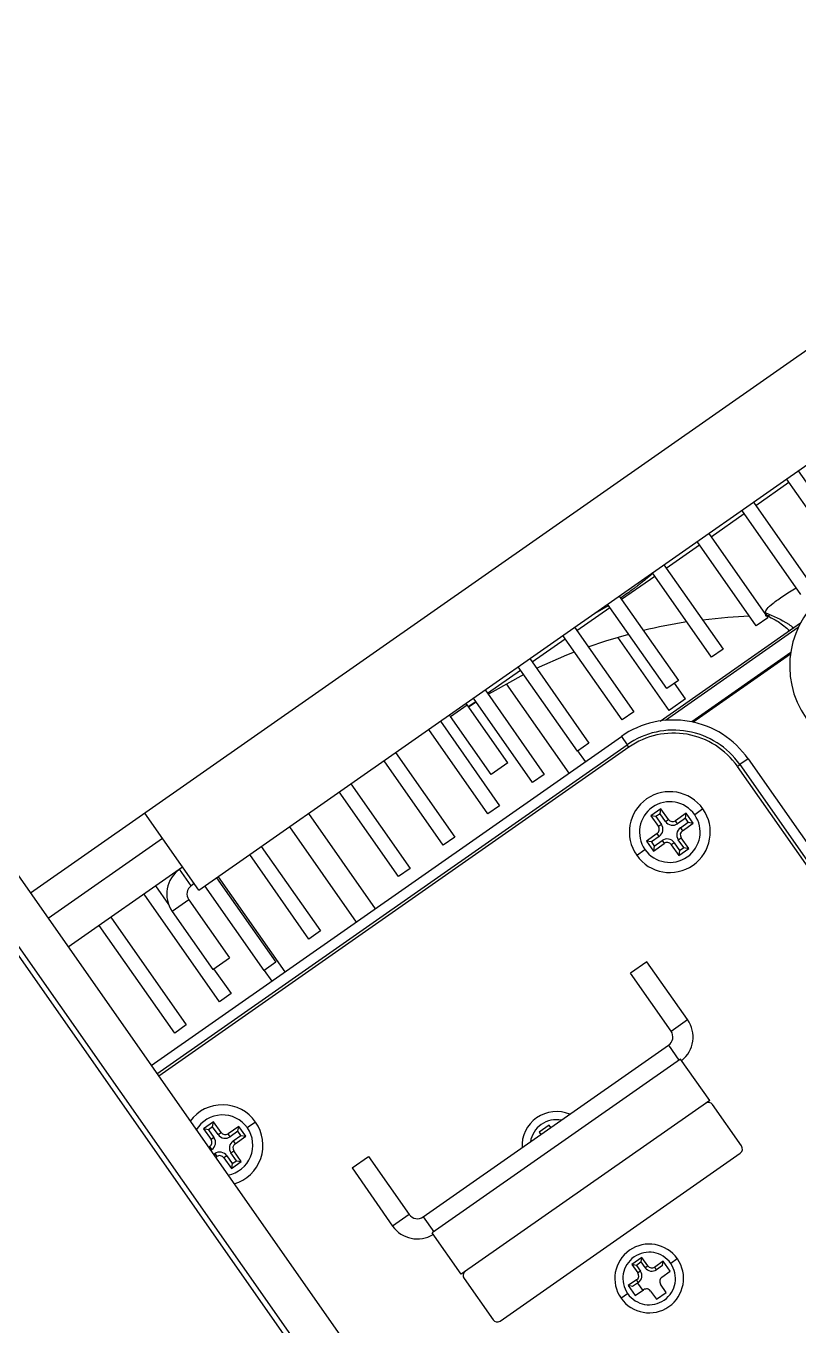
# Model space of a CAD drawing. Header units: millimetres. Extents: x 152904052 to 153933663, y 538271515 to 539240469.
# Drawn here: x 153459644.4 to 153459720.8, y 538574675.4 to 538574804 of the extents above; entities that cross this region are included whole.
import ezdxf

# ---------------------------------------------------------------- set-up
doc = ezdxf.new("R2010")
doc.units = ezdxf.units.MM
doc.layers.add('POWR', color=5, linetype='Continuous')

msp = doc.modelspace()

# ---------------------------------------------------------------- linework, layer by layer
at = {"layer": 'POWR', "color": 7}
for p, q in [((153459954.25, 538574934.92), (153459644.82, 538574718.25)), ((153459661.46, 538574718.54), (153459882.63, 538574873.41)), ((153459595.43, 538574788.78), (153459782.08, 538574522.22)), ((153459778.39, 538574519.64), (153459591.75, 538574786.19)), ((153459592.16, 538574786.48), (153459778.8, 538574519.93)), ((153459725.43, 538574750.88), (153459719.58, 538574759.24)), ((153459720.72, 538574760.04), (153459726.57, 538574751.69)), ((153459716.53, 538574756.62), (153459719.81, 538574758.91)), ((153459716.3, 538574756.95), (153459722.15, 538574748.59)), ((153459712.11, 538574753.52), (153459715.38, 538574755.81)), ((153459721, 538574747.79), (153459715.15, 538574756.14)), ((153459707.68, 538574750.42), (153459710.96, 538574752.72)), ((153459716.58, 538574744.69), (153459710.73, 538574753.04)), ((153459711.88, 538574753.85), (153459717.73, 538574745.49)), ((153459707.45, 538574750.75), (153459713.3, 538574742.4)), ((153459703.26, 538574747.33), (153459706.54, 538574749.62)), ((153459712.16, 538574741.59), (153459706.31, 538574749.95)), ((153459703.03, 538574747.65), (153459708.88, 538574739.3)), ((153459698.84, 538574744.23), (153459702.11, 538574746.52)), ((153459700.43, 538574745.84), (153459701.98, 538574746.72)), ((153459707.73, 538574738.49), (153459701.88, 538574746.85)), ((153459707.08, 538574735.29), (153459720.96, 538574745.01)), ((153459717.73, 538574745.49), (153459716.58, 538574744.69)), ((153459717.65, 538574745.82), (153459717.46, 538574746.01)), ((153459717.47, 538574745.73), (153459717.87, 538574745.73)), ((153459703.31, 538574735.4), (153459697.46, 538574743.75)), ((153459698.61, 538574744.56), (153459704.46, 538574736.2)), ((153459720.73, 538574744.54), (153459707.6, 538574735.35)), ((153459694.41, 538574741.13), (153459697.69, 538574743.43)), ((153459702.87, 538574743.57), (153459707.94, 538574736.32)), ((153459713.3, 538574742.4), (153459712.16, 538574741.59)), ((153459694.18, 538574741.46), (153459700.03, 538574733.1)), ((153459719.98, 538574742.06), (153459710.19, 538574735.21)), ((153459710.32, 538574735.18), (153459719.96, 538574741.93)), ((153459689.99, 538574738.03), (153459693.27, 538574740.33)), ((153459698.89, 538574732.3), (153459693.04, 538574740.66)), ((153459691.86, 538574738.98), (153459698.06, 538574730.13)), ((153459708.88, 538574739.3), (153459707.73, 538574738.49)), ((153459709.58, 538574737.47), (153459708.49, 538574739.02)), ((153459688.1, 538574736.71), (153459688.84, 538574737.23)), ((153459694.46, 538574729.2), (153459688.61, 538574737.56)), ((153459689.76, 538574738.36), (153459695.61, 538574730.01)), ((153459709.58, 538574737.47), (153459708.11, 538574736.44)), ((153459686.35, 538574735.73), (153459687.99, 538574736.88)), ((153459687.99, 538574736.88), (153459687.87, 538574737.04)), ((153459692, 538574731.14), (153459687.99, 538574736.88)), ((153459688.11, 538574736.7), (153459688.87, 538574737.19)), ((153459704.46, 538574736.2), (153459703.31, 538574735.4)), ((153459708.11, 538574736.44), (153459707.94, 538574736.32)), ((153459685.34, 538574735.26), (153459691.19, 538574726.91)), ((153459690.37, 538574730), (153459686.35, 538574735.73)), ((153459656.75, 538574701.21), (153459703.24, 538574733.76)), ((153459690.04, 538574726.11), (153459684.19, 538574734.46)), ((153459703.24, 538574733.76), (153459703.81, 538574732.94)), ((153459657.32, 538574700.39), (153459703.81, 538574732.94)), ((153459703.98, 538574732.69), (153459657.49, 538574700.14)), ((153459680.91, 538574732.17), (153459686.76, 538574723.81)), ((153459700.03, 538574733.1), (153459698.89, 538574732.3)), ((153459699.69, 538574731.28), (153459698.95, 538574732.34)), ((153459703.98, 538574732.69), (153459703.81, 538574732.94)), ((153459685.62, 538574723.01), (153459679.77, 538574731.36)), ((153459692, 538574731.14), (153459690.37, 538574730)), ((153459714.71, 538574730.8), (153459714.95, 538574730.98)), ((153459744.93, 538574687.64), (153459714.71, 538574730.8)), ((153459715.77, 538574731.55), (153459714.95, 538574730.98)), ((153459714.95, 538574730.98), (153459745.92, 538574686.74)), ((153459715.77, 538574731.55), (153459748.46, 538574684.86)), ((153459695.61, 538574730.01), (153459694.46, 538574729.2)), ((153459681.19, 538574719.91), (153459675.34, 538574728.27)), ((153459676.49, 538574729.07), (153459682.34, 538574720.71)), ((153459661.46, 538574718.54), (153459656.12, 538574726.16)), ((153459672.31, 538574726.14), (153459678.91, 538574716.72)), ((153459691.19, 538574726.91), (153459690.04, 538574726.11)), ((153459707.14, 538574726.61), (153459706.16, 538574725.92)), ((153459706.65, 538574725.83), (153459706.16, 538574725.92)), ((153459706.16, 538574725.92), (153459706.91, 538574724.85)), ((153459707.06, 538574726.12), (153459706.65, 538574725.83)), ((153459706.65, 538574725.83), (153459707.2, 538574725.06)), ((153459707.06, 538574726.12), (153459707.14, 538574726.61)), ((153459707.6, 538574725.34), (153459707.06, 538574726.12)), ((153459707.89, 538574725.54), (153459707.14, 538574726.61)), ((153459709.65, 538574726.17), (153459708.59, 538574725.42)), ((153459709.57, 538574725.68), (153459708.79, 538574725.13)), ((153459709.57, 538574725.68), (153459709.65, 538574726.17)), ((153459709.85, 538574725.27), (153459709.57, 538574725.68)), ((153459710.34, 538574725.18), (153459709.65, 538574726.17)), ((153459711.31, 538574726.59), (153459710.49, 538574726.02)), ((153459670.43, 538574724.82), (153459677.02, 538574715.4)), ((153459707.2, 538574725.06), (153459706.91, 538574724.85)), ((153459707.6, 538574725.34), (153459707.89, 538574725.54)), ((153459708.79, 538574725.13), (153459708.59, 538574725.42)), ((153459709.07, 538574724.72), (153459709.85, 538574725.27)), ((153459709.07, 538574724.72), (153459709.28, 538574724.44)), ((153459709.28, 538574724.44), (153459710.34, 538574725.18)), ((153459709.85, 538574725.27), (153459710.34, 538574725.18)), ((153459657.87, 538574723.66), (153459646.57, 538574715.75)), ((153459686.76, 538574723.81), (153459685.62, 538574723.01)), ((153459706.78, 538574724.16), (153459705.72, 538574723.41)), ((153459706.21, 538574723.33), (153459705.72, 538574723.41)), ((153459705.72, 538574723.41), (153459706.41, 538574722.43)), ((153459706.99, 538574723.87), (153459706.21, 538574723.33)), ((153459706.21, 538574723.33), (153459706.49, 538574722.92)), ((153459706.41, 538574722.43), (153459707.47, 538574723.18)), ((153459706.49, 538574722.92), (153459707.27, 538574723.46)), ((153459706.99, 538574723.87), (153459706.78, 538574724.16)), ((153459707.27, 538574723.46), (153459707.47, 538574723.18)), ((153459708.46, 538574723.25), (153459708.17, 538574723.05)), ((153459708.46, 538574723.25), (153459709, 538574722.48)), ((153459708.86, 538574723.54), (153459709.15, 538574723.74)), ((153459709.41, 538574722.76), (153459708.86, 538574723.54)), ((153459709.9, 538574722.68), (153459709.15, 538574723.74)), ((153459672.35, 538574713.72), (153459666.5, 538574722.07)), ((153459667.64, 538574722.87), (153459673.49, 538574714.52)), ((153459704.75, 538574722), (153459705.57, 538574722.58)), ((153459706.49, 538574722.92), (153459706.41, 538574722.43)), ((153459708.17, 538574723.05), (153459708.91, 538574721.99)), ((153459708.91, 538574721.99), (153459709.9, 538574722.68)), ((153459709, 538574722.48), (153459708.91, 538574721.99)), ((153459709, 538574722.48), (153459709.41, 538574722.76)), ((153459709.41, 538574722.76), (153459709.9, 538574722.68)), ((153459659.85, 538574720.84), (153459648.55, 538574712.92)), ((153459660.71, 538574719), (153459659.56, 538574720.64)), ((153459682.34, 538574720.71), (153459681.19, 538574719.91)), ((153459663.22, 538574719.78), (153459669.07, 538574711.42)), ((153459663.38, 538574719.89), (153459669.98, 538574710.47)), ((153459663.5, 538574707.52), (153459656.04, 538574718.17)), ((153459657.19, 538574718.97), (153459658.47, 538574717.15)), ((153459661, 538574719.2), (153459660.71, 538574719)), ((153459667.92, 538574710.62), (153459662.07, 538574718.97)), ((153459660.47, 538574717.61), (153459658.83, 538574716.46)), ((153459660.47, 538574717.61), (153459664.48, 538574711.87)), ((153459652.77, 538574715.88), (153459660.22, 538574705.23)), ((153459658.83, 538574716.46), (153459662.84, 538574710.72)), ((153459659.08, 538574704.42), (153459651.62, 538574715.07)), ((153459673.49, 538574714.52), (153459672.35, 538574713.72)), ((153459662.84, 538574710.72), (153459664.48, 538574711.87)), ((153459662.92, 538574710.78), (153459664.65, 538574708.32)), ((153459669.07, 538574711.42), (153459667.92, 538574710.62)), ((153459667.92, 538574710.62), (153459668.67, 538574709.55)), ((153459705.77, 538574711.48), (153459704.13, 538574710.34)), ((153459708.15, 538574704.6), (153459704.13, 538574710.34)), ((153459709.79, 538574705.75), (153459705.77, 538574711.48)), ((153459664.65, 538574708.32), (153459663.5, 538574707.52)), ((153459660.22, 538574705.23), (153459659.08, 538574704.42)), ((153459708.15, 538574704.6), (153459709.79, 538574705.75)), ((153459683.65, 538574686.23), (153459707.9, 538574703.21)), ((153459707.9, 538574703.21), (153459708.93, 538574701.74)), ((153459709.1, 538574701.85), (153459684.52, 538574684.64)), ((153459711.97, 538574697.75), (153459709.1, 538574701.85)), ((153459711.97, 538574697.75), (153459687.39, 538574680.55)), ((153459715.12, 538574693.25), (153459712.25, 538574697.35)), ((153459662.91, 538574695.63), (153459661.93, 538574694.95)), ((153459661.93, 538574694.95), (153459662.67, 538574693.88)), ((153459662.42, 538574694.86), (153459661.93, 538574694.95)), ((153459662.82, 538574695.15), (153459662.42, 538574694.86)), ((153459662.42, 538574694.86), (153459662.96, 538574694.08)), ((153459662.82, 538574695.15), (153459662.91, 538574695.63)), ((153459663.37, 538574694.37), (153459662.82, 538574695.15)), ((153459663.66, 538574694.57), (153459662.91, 538574695.63)), ((153459665.42, 538574695.19), (153459664.35, 538574694.45)), ((153459665.33, 538574694.7), (153459665.42, 538574695.19)), ((153459666.11, 538574694.21), (153459665.42, 538574695.19)), ((153459667.07, 538574695.62), (153459666.25, 538574695.05)), ((153459696.1, 538574695.31), (153459695.11, 538574694.62)), ((153459696.27, 538574695.07), (153459696.1, 538574695.31)), ((153459662.96, 538574694.08), (153459662.67, 538574693.88)), ((153459663.37, 538574694.37), (153459663.66, 538574694.57)), ((153459664.55, 538574694.16), (153459664.35, 538574694.45)), ((153459665.33, 538574694.7), (153459664.55, 538574694.16)), ((153459664.84, 538574693.75), (153459665.62, 538574694.3)), ((153459664.84, 538574693.75), (153459665.04, 538574693.46)), ((153459665.04, 538574693.46), (153459666.11, 538574694.21)), ((153459665.62, 538574694.3), (153459665.33, 538574694.7)), ((153459665.62, 538574694.3), (153459666.11, 538574694.21)), ((153459695.11, 538574694.62), (153459695.29, 538574694.38)), ((153459662.55, 538574693.18), (153459662.43, 538574693.1)), ((153459662.75, 538574692.9), (153459662.55, 538574693.18)), ((153459662.75, 538574692.9), (153459662.63, 538574692.81)), ((153459662.91, 538574692.4), (153459663.04, 538574692.49)), ((153459663.04, 538574692.49), (153459663.24, 538574692.2)), ((153459664.22, 538574692.28), (153459663.94, 538574692.08)), ((153459664.22, 538574692.28), (153459664.77, 538574691.5)), ((153459664.63, 538574692.57), (153459664.92, 538574692.77)), ((153459665.17, 538574691.79), (153459664.63, 538574692.57)), ((153459665.66, 538574691.7), (153459664.92, 538574692.77)), ((153459676.61, 538574691.07), (153459678.25, 538574692.21)), ((153459678.25, 538574692.21), (153459682.26, 538574686.48)), ((153459691.24, 538574675.92), (153459715, 538574692.55)), ((153459663.12, 538574692.12), (153459663.24, 538574692.2)), ((153459663.94, 538574692.08), (153459664.68, 538574691.01)), ((153459664.68, 538574691.01), (153459665.66, 538574691.7)), ((153459664.77, 538574691.5), (153459664.68, 538574691.01)), ((153459664.77, 538574691.5), (153459665.17, 538574691.79)), ((153459665.17, 538574691.79), (153459665.66, 538574691.7)), ((153459676.61, 538574691.07), (153459680.62, 538574685.33)), ((153459682.26, 538574686.48), (153459680.62, 538574685.33)), ((153459683.65, 538574686.23), (153459684.69, 538574684.76)), ((153459687.39, 538574680.55), (153459684.52, 538574684.64)), ((153459705.27, 538574682.2), (153459704.29, 538574681.52)), ((153459705.2, 538574681.78), (153459705.27, 538574682.2)), ((153459705.85, 538574681.39), (153459705.27, 538574682.2)), ((153459708.77, 538574682.09), (153459708.12, 538574681.63)), ((153459704.72, 538574681.44), (153459704.29, 538574681.52)), ((153459704.29, 538574681.52), (153459704.87, 538574680.7)), ((153459705.2, 538574681.78), (153459704.72, 538574681.44)), ((153459704.72, 538574681.44), (153459705.12, 538574680.87)), ((153459705.12, 538574680.87), (153459704.87, 538574680.7)), ((153459705.6, 538574681.21), (153459705.2, 538574681.78)), ((153459705.6, 538574681.21), (153459705.85, 538574681.39)), ((153459707.36, 538574681.84), (153459706.54, 538574681.26)), ((153459706.72, 538574681.01), (153459706.54, 538574681.26)), ((153459707.29, 538574681.41), (153459706.72, 538574681.01)), ((153459707.23, 538574680.28), (153459708.05, 538574680.85)), ((153459707.29, 538574681.41), (153459707.36, 538574681.84)), ((153459708.05, 538574680.85), (153459707.36, 538574681.84)), ((153459687.68, 538574680.14), (153459690.55, 538574676.04)), ((153459704.74, 538574680), (153459703.92, 538574679.43)), ((153459703.92, 538574679.43), (153459704.61, 538574678.44)), ((153459704.35, 538574679.35), (153459703.92, 538574679.43)), ((153459704.92, 538574679.75), (153459704.35, 538574679.35)), ((153459704.92, 538574679.75), (153459704.74, 538574680)), ((153459704.84, 538574679.69), (153459705.35, 538574678.96)), ((153459707.68, 538574678.76), (153459707.11, 538574679.58)), ((153459703.2, 538574678.19), (153459703.86, 538574678.65)), ((153459704.61, 538574678.44), (153459705.43, 538574679.02)), ((153459706.13, 538574678.9), (153459706.7, 538574678.08)), ((153459706.7, 538574678.08), (153459707.68, 538574678.76))]:
    msp.add_line(p, q, dxfattribs=at)
at = {"layer": 'POWR', "color": 7, "flags": 128}
for points in [[(153459711.26, 538574745.31), (153459713.77, 538574745.57), (153459715.88, 538574745.69)], [(153459699.96, 538574742.63), (153459701.7, 538574743.21), (153459703.97, 538574743.88)], [(153459694.85, 538574740.51), (153459697.84, 538574741.83), (153459698.6, 538574742.12)], [(153459690.06, 538574737.94), (153459690.49, 538574738.19), (153459693.64, 538574739.92)], [(153459686.35, 538574735.73), (153459686.22, 538574735.88), (153459686.22, 538574735.88)]]:
    msp.add_lwpolyline(points, dxfattribs=at)
at = {"layer": 'POWR', "color": 7}
for centre, radius, start, end in [((153459728.88, 538574740.73), 9, 125, 215), ((153459718.01, 538574691.73), 54, 98.8488, 103.4898), ((153459708.4, 538574726.39), 9, 35, 125), ((153459708.4, 538574726.39), 8, 35, 125), ((153459708.4, 538574726.39), 7.7, 35, 125), ((153459708.03, 538574724.3), 4, 35, 215), ((153459708.03, 538574724.3), 3, 35, 215), ((153459708.03, 538574724.3), 4, 215, 35), ((153459708.03, 538574724.3), 3, 215, 35), ((153459706.5, 538574724.57), 0.5, 305, 35), ((153459706.5, 538574724.57), 0.851, 305, 35), ((153459708.3, 538574725.83), 0.851, 215, 305), ((153459708.3, 538574725.83), 0.5, 215, 305), ((153459709.56, 538574724.03), 0.851, 125, 215), ((153459709.56, 538574724.03), 0.5, 125, 215), ((153459707.76, 538574722.77), 0.851, 35, 125), ((153459707.76, 538574722.77), 0.5, 35, 125), ((153459661.29, 538574718.18), 3, 125, 215), ((153459661.29, 538574718.18), 1, 125, 215), ((153459707.33, 538574704.03), 3, 308.8226, 35), ((153459707.33, 538574704.03), 1, 305, 35), ((153459711.84, 538574697.06), 0.5, 35, 125), ((153459663.8, 538574693.32), 4, 35, 143.21), ((153459663.8, 538574693.32), 3, 35, 149.6243), ((153459696.81, 538574693.25), 3.4, 66.9657, 183.0343), ((153459663.8, 538574693.32), 3, 280.3757, 35), ((153459663.8, 538574693.32), 4, 286.79, 35), ((153459696.81, 538574693.25), 2.6, 78.8131, 171.1869), ((153459662.26, 538574693.59), 0.5, 305, 35), ((153459662.26, 538574693.59), 0.851, 305, 35), ((153459664.07, 538574694.86), 0.851, 215, 305), ((153459664.07, 538574694.86), 0.5, 215, 305), ((153459665.33, 538574693.05), 0.851, 125, 215), ((153459663.53, 538574691.79), 0.851, 35, 125), ((153459663.53, 538574691.79), 0.5, 35, 125), ((153459665.33, 538574693.05), 0.5, 125, 215), ((153459714.71, 538574692.96), 0.5, 305, 35), ((153459683.08, 538574687.05), 1, 215, 305), ((153459683.08, 538574687.05), 3, 215, 301.1774), ((153459705.99, 538574680.14), 3.4, 35, 215), ((153459705.99, 538574680.14), 3.4, 215, 35), ((153459705.99, 538574680.14), 2.6, 35, 215), ((153459688.09, 538574680.42), 0.5, 125, 215), ((153459705.99, 538574680.14), 2.6, 215, 35), ((153459704.46, 538574680.41), 0.5, 305, 35), ((153459704.46, 538574680.41), 0.807, 305, 35), ((153459706.26, 538574681.67), 0.807, 215, 305), ((153459706.26, 538574681.67), 0.5, 215, 305), ((153459707.52, 538574679.87), 0.5, 125, 215), ((153459705.72, 538574678.61), 0.5, 35, 125), ((153459690.96, 538574676.33), 0.5, 215, 305)]:
    msp.add_arc(centre, radius, start, end, dxfattribs=at)
for points, knots in [([(153459706.35, 538574749.89), (153459706.28, 538574749.83), (153459706.11, 538574749.69), (153459705.83, 538574749.45), (153459705.51, 538574749.19), (153459705.17, 538574748.92), (153459704.66, 538574748.52), (153459704.05, 538574748.07), (153459703.49, 538574747.68), (153459703.22, 538574747.5), (153459703.16, 538574747.46)], [0, 0, 0, 0, 0.060685, 0.160853, 0.263354, 0.368191, 0.475369, 0.745866, 0.943932, 1, 1, 1, 1]), ([(153459717.46, 538574746.01), (153459717.5, 538574746.13), (153459717.58, 538574746.36), (153459718.18, 538574746.93), (153459719.14, 538574747.62), (153459720.08, 538574748.21), (153459720.52, 538574748.48)], [0, 0, 0, 0, 0.254532, 0.508983, 0.770758, 1, 1, 1, 1]), ([(153459717.46, 538574746.01), (153459718.25, 538574745.69), (153459719.2, 538574745.3), (153459720.1, 538574744.64), (153459720.26, 538574744.52)], [0, 0, 0, 0, 0.8238446, 1, 1, 1, 1]), ([(153459717.6, 538574745.73), (153459717.99, 538574745.54), (153459718.84, 538574745.12), (153459719.5, 538574744.55), (153459719.86, 538574744.24)], [0, 0, 0, 0, 0.457647, 1, 1, 1, 1])]:
    msp.add_open_spline(points, degree=3, knots=knots, dxfattribs=at)

doc.saveas('drawing.dxf')
